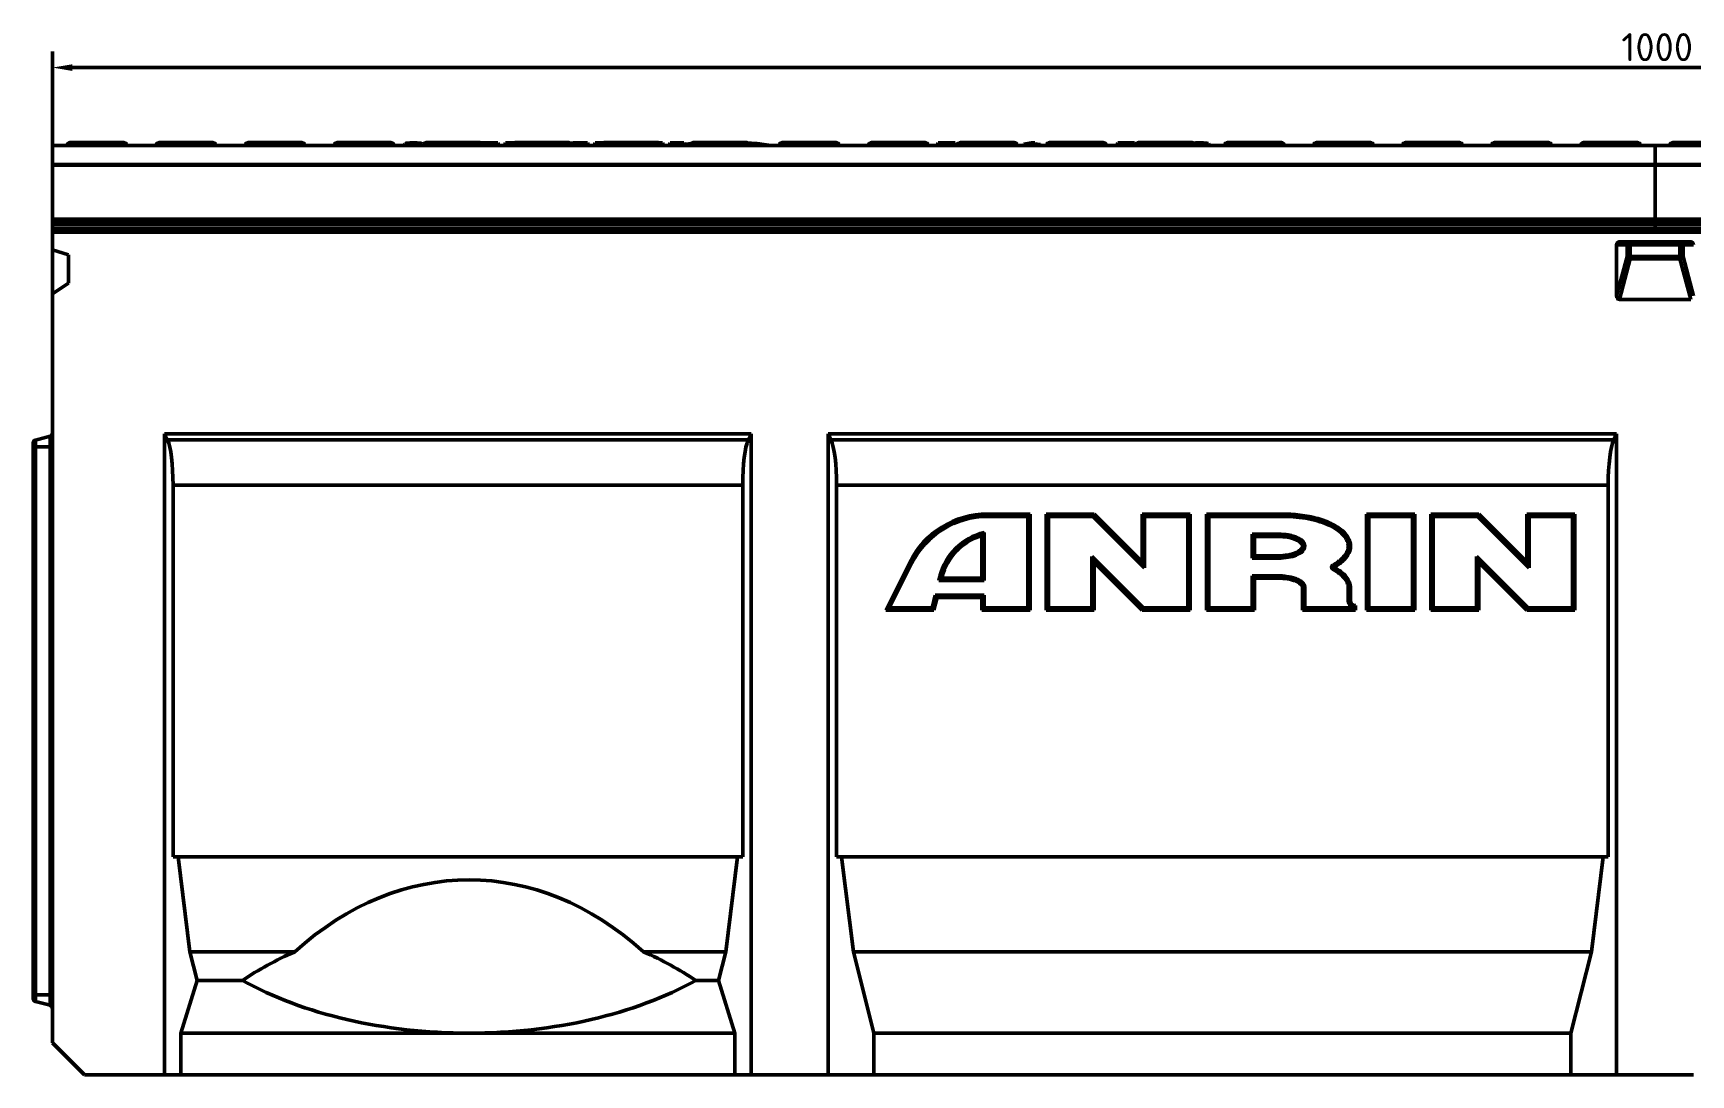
# Model space of a CAD drawing. Header units: millimetres. Extents: x 0 to 2774, y -40 to 1485.
# Drawn here: x 960 to 1477, y 762 to 1087 of the extents above; entities that cross this region are included whole.
import ezdxf

# ---------------------------------------------------------------- set-up
doc = ezdxf.new("R2010")
doc.units = ezdxf.units.MM
doc.header["$LTSCALE"] = 2.5
doc.layers.get('Defpoints').update_dxf_attribs({"lineweight": 50})
for name, color, linetype, lineweight in [('Bemaßung (ISO)', 7, 'Continuous', 50), ('Sichtbar (ISO)', 7, 'Continuous', 50), ('Sichtbar schmal (ISO)', 7, 'Continuous', 50)]:
    doc.layers.add(name, color=color, linetype=linetype, lineweight=lineweight)
doc.styles.add('TXT 3_5', font='isocpeur.ttf')
doc.dimstyles.new('Anrin Standard (DIN)', dxfattribs={"dimscale": 2.5, "dimtxt": 3.5, "dimasz": 2.5, "dimexe": 2, "dimexo": 0, "dimgap": 0.8, "dimtad": 1, "dimrnd": 1e-08, "dimtxsty": 'TXT 3_5', "dimcen": 0.09, "dimdle": 10, "dimclrd": 256, "dimclre": 256, "dimclrt": 256, "dimadec": 0, "dimazin": 2, "dimtfac": 0.714286, "dimtmove": 0, "dimatfit": 3, "dimfxl": 1, "dimtolj": 1, "dimlwd": -1, "dimlwe": -1, "dimarcsym": 0})

# ---------------------------------------------------------------- blocks, each defined once
blk = doc.blocks.new('*D31')
at = {"layer": 'Bemaßung (ISO)', "transparency": 16777216}
for p, q in [((965.99, 1005.23), (965.99, 1080.88)), ((1965.99, 1005.23), (1965.99, 1080.88)), ((972.24, 1075.88), (1959.74, 1075.88))]:
    blk.add_line(p, q, dxfattribs=at)
for points in [[(972.24, 1076.92), (972.24, 1074.83), (965.99, 1075.88)], [(1959.74, 1076.92), (1959.74, 1074.83), (1965.99, 1075.88)]]:
    blk.add_solid(points, dxfattribs=at)
at = {"layer": 'Defpoints', "color": 0, "transparency": 16777216}
for p in [(1965.99, 1075.88), (965.99, 1005.23), (1965.99, 1005.23)]:
    blk.add_point(p, dxfattribs=at)
at = {"layer": 'Bemaßung (ISO)', "transparency": 16777216, "insert": (1455.46, 1086.63), "char_height": 8.75, "attachment_point": 1, "style": 'TXT 3_5'}
blk.add_mtext('\\A1;1000', dxfattribs=at)

msp = doc.modelspace()

# ---------------------------------------------------------------- linework, layer by layer
at = {"layer": 'Sichtbar (ISO)'}
for p, q in [((965.988, 1051.54), (965.988, 1045.617)), ((965.988, 1051.54), (1465.988, 1051.54)), ((971.834, 1052.54), (972.452, 1052.54)), ((985.892, 1052.54), (972.452, 1052.54)), ((985.892, 1052.54), (986.903, 1052.54)), ((986.903, 1052.54), (987.92, 1052.54)), ((999.612, 1052.54), (1000.001, 1052.54)), ((1000.001, 1052.54), (1013.166, 1052.54)), ((1013.166, 1052.54), (1014.681, 1052.54)), ((1014.681, 1052.54), (1015.698, 1052.54)), ((1027.39, 1052.54), (1028.823, 1052.54)), ((1028.823, 1052.54), (1042.456, 1052.54)), ((1042.456, 1052.54), (1042.459, 1052.54)), ((1042.459, 1052.54), (1043.475, 1052.54)), ((1055.167, 1052.54), (1061.774, 1052.54)), ((1071.17, 1052.54), (1061.774, 1052.54)), ((1071.17, 1052.54), (1071.253, 1052.54)), ((1076.02, 1052.179), (1075.786, 1051.54)), ((1081.29, 1052.179), (1081.523, 1051.54)), ((1082.945, 1052.54), (1085.771, 1052.54)), ((1083.686, 1052.179), (1083.453, 1051.54)), ((1085.771, 1052.54), (1098.743, 1052.54)), ((1088.956, 1052.179), (1089.19, 1051.54)), ((1091.353, 1052.179), (1091.12, 1051.54)), ((1098.743, 1052.54), (1099.031, 1052.54)), ((1099.374, 1051.54), (1099.685, 1052.371)), ((1104.957, 1052.371), (1099.685, 1052.371)), ((1105.269, 1051.54), (1104.957, 1052.371)), ((1107.04, 1051.54), (1107.352, 1052.371)), ((1110.238, 1052.371), (1107.352, 1052.371)), ((1110.723, 1052.54), (1115.943, 1052.54)), ((1112.623, 1052.197), (1112.863, 1051.54)), ((1115.943, 1052.54), (1126.808, 1052.54)), ((1118.374, 1051.54), (1118.685, 1052.371)), ((1122.957, 1052.371), (1118.685, 1052.371)), ((1123.269, 1051.54), (1122.957, 1052.371)), ((1128.472, 1052.371), (1123.108, 1051.97)), ((1126.808, 1052.54), (1126.809, 1052.54)), ((1128.343, 1051.54), (1128.472, 1052.371)), ((1132.957, 1052.371), (1128.472, 1052.371)), ((1133.269, 1051.54), (1132.957, 1052.371)), ((1135.04, 1051.54), (1135.352, 1052.371)), ((1139.624, 1052.371), (1135.352, 1052.371)), ((1138.501, 1052.54), (1147.025, 1052.54)), ((1139.936, 1051.54), (1139.624, 1052.371)), ((1141.796, 1051.54), (1142.019, 1052.151)), ((1147.025, 1052.54), (1154.231, 1052.54)), ((1156.291, 1052.371), (1148.655, 1052.371)), ((1154.231, 1052.54), (1154.587, 1052.54)), ((1156.603, 1051.54), (1156.291, 1052.371)), ((1158.374, 1051.54), (1158.685, 1052.371)), ((1162.957, 1052.371), (1158.685, 1052.371)), ((1163.269, 1051.54), (1162.957, 1052.371)), ((1168.472, 1052.371), (1163.108, 1051.97)), ((1166.278, 1052.54), (1178.545, 1052.54)), ((1168.343, 1051.54), (1168.472, 1052.371)), ((1172.957, 1052.371), (1168.472, 1052.371)), ((1173.269, 1051.54), (1172.957, 1052.371)), ((1175.04, 1051.54), (1175.352, 1052.371)), ((1179.398, 1052.371), (1175.352, 1052.371)), ((1178.545, 1052.54), (1181.348, 1052.54)), ((1181.348, 1052.54), (1182.364, 1052.54)), ((1189.399, 1051.677), (1187.163, 1052.012)), ((1189.478, 1051.54), (1189.399, 1051.677)), ((1194.056, 1052.54), (1194.316, 1052.54)), ((1194.316, 1052.54), (1202.188, 1052.54)), ((1202.188, 1052.54), (1206.322, 1052.54)), ((1206.322, 1052.54), (1209.126, 1052.54)), ((1209.126, 1052.54), (1210.142, 1052.54)), ((1221.834, 1052.54), (1221.837, 1052.54)), ((1221.837, 1052.54), (1233.119, 1052.54)), ((1233.119, 1052.54), (1234.1, 1052.54)), ((1234.1, 1052.54), (1236.903, 1052.54)), ((1236.903, 1052.54), (1237.92, 1052.54)), ((1242.04, 1051.54), (1242.352, 1052.371)), ((1242.303, 1051.54), (1242.352, 1051.677)), ((1242.352, 1051.677), (1242.352, 1052.371)), ((1242.352, 1052.371), (1247.624, 1052.371)), ((1247.624, 1051.677), (1242.352, 1051.677)), ((1247.624, 1052.301), (1243.291, 1052.301)), ((1243.377, 1052.059), (1243.291, 1052.301)), ((1243.291, 1052.301), (1243.291, 1052.059)), ((1243.291, 1052.059), (1246.624, 1052.059)), ((1246.624, 1051.989), (1243.291, 1051.989)), ((1243.377, 1051.747), (1243.291, 1051.989)), ((1243.291, 1051.989), (1243.291, 1051.747)), ((1243.291, 1051.747), (1247.624, 1051.747)), ((1246.741, 1051.747), (1246.624, 1052.059)), ((1246.624, 1052.059), (1246.624, 1051.989)), ((1246.71, 1051.747), (1246.624, 1051.989)), ((1247.936, 1051.54), (1247.624, 1052.371)), ((1247.624, 1052.371), (1247.624, 1052.301)), ((1247.894, 1051.54), (1247.624, 1052.301)), ((1247.702, 1051.54), (1247.624, 1051.747)), ((1247.624, 1051.747), (1247.624, 1051.677)), ((1247.673, 1051.54), (1247.624, 1051.677)), ((1249.612, 1052.54), (1251.468, 1052.54)), ((1264.981, 1052.54), (1251.468, 1052.54)), ((1264.981, 1052.54), (1265.698, 1052.54)), ((1266.39, 1052.371), (1266.624, 1052.371)), ((1266.707, 1052.15), (1266.624, 1052.371)), ((1266.624, 1052.371), (1266.624, 1052.22)), ((1268.871, 1051.54), (1269.019, 1051.944)), ((1268.908, 1051.54), (1269.019, 1051.852)), ((1269.019, 1051.944), (1271.422, 1052.371)), ((1269.019, 1051.852), (1269.019, 1051.944)), ((1272.352, 1051.852), (1269.019, 1051.852)), ((1272.44, 1052.371), (1269.915, 1051.922)), ((1269.915, 1051.922), (1272.352, 1051.922)), ((1271.422, 1052.371), (1272.44, 1052.371)), ((1272.241, 1051.54), (1272.352, 1051.852)), ((1272.303, 1051.54), (1272.352, 1051.677)), ((1272.324, 1051.922), (1272.352, 1051.997)), ((1272.352, 1051.922), (1272.352, 1051.997)), ((1272.352, 1051.997), (1273.291, 1051.997)), ((1272.352, 1051.677), (1272.352, 1051.852)), ((1273.291, 1051.677), (1272.352, 1051.677)), ((1272.651, 1051.997), (1272.44, 1052.371)), ((1273.319, 1051.922), (1273.291, 1051.997)), ((1273.291, 1051.997), (1273.291, 1051.922)), ((1273.291, 1051.922), (1274.291, 1051.922)), ((1274.291, 1051.852), (1273.291, 1051.852)), ((1273.401, 1051.54), (1273.291, 1051.852)), ((1273.291, 1051.852), (1273.291, 1051.677)), ((1273.339, 1051.54), (1273.291, 1051.677)), ((1274.434, 1051.54), (1274.291, 1051.922)), ((1274.291, 1051.922), (1274.291, 1051.852)), ((1274.401, 1051.54), (1274.291, 1051.852)), ((1276.682, 1052.363), (1276.685, 1052.371)), ((1276.685, 1052.365), (1276.685, 1052.371)), ((1276.685, 1052.371), (1276.697, 1052.371)), ((1277.39, 1052.54), (1281.208, 1052.54)), ((1293.398, 1052.54), (1281.208, 1052.54)), ((1293.398, 1052.54), (1293.475, 1052.54)), ((1298.04, 1051.54), (1298.352, 1052.371)), ((1298.303, 1051.54), (1298.352, 1051.677)), ((1298.352, 1051.677), (1298.352, 1052.371)), ((1298.352, 1052.371), (1303.624, 1052.371)), ((1299.291, 1051.677), (1298.352, 1051.677)), ((1303.624, 1052.301), (1299.291, 1052.301)), ((1299.377, 1052.059), (1299.291, 1052.301)), ((1299.291, 1052.301), (1299.291, 1052.059)), ((1299.291, 1052.059), (1302.624, 1052.059)), ((1302.624, 1051.989), (1299.291, 1051.989)), ((1299.45, 1051.54), (1299.291, 1051.989)), ((1299.291, 1051.989), (1299.291, 1051.677)), ((1299.339, 1051.54), (1299.291, 1051.677)), ((1302.819, 1051.54), (1302.624, 1052.059)), ((1302.624, 1052.059), (1302.624, 1051.989)), ((1302.783, 1051.54), (1302.624, 1051.989)), ((1303.853, 1051.762), (1303.624, 1052.371)), ((1303.624, 1052.371), (1303.624, 1052.301)), ((1303.83, 1051.72), (1303.624, 1052.301)), ((1305.167, 1052.54), (1311.774, 1052.54)), ((1321.17, 1052.54), (1311.774, 1052.54)), ((1321.17, 1052.54), (1321.253, 1052.54)), ((1322.291, 1052.124), (1322.291, 1052.174)), ((1325.685, 1052.174), (1325.685, 1051.874)), ((1326.623, 1052.179), (1326.856, 1051.54)), ((1326.624, 1052.174), (1326.624, 1051.874)), ((1332.945, 1052.54), (1343.348, 1052.54)), ((1348.297, 1052.54), (1343.348, 1052.54)), ((1348.297, 1052.54), (1349.031, 1052.54)), ((1360.723, 1052.54), (1372.989, 1052.54)), ((1372.989, 1052.54), (1375.792, 1052.54)), ((1375.792, 1052.54), (1376.809, 1052.54)), ((1388.501, 1052.54), (1400.767, 1052.54)), ((1400.767, 1052.54), (1403.57, 1052.54)), ((1403.57, 1052.54), (1404.587, 1052.54)), ((1416.278, 1052.54), (1428.545, 1052.54)), ((1428.545, 1052.54), (1431.348, 1052.54)), ((1431.348, 1052.54), (1432.364, 1052.54)), ((1444.056, 1052.54), (1444.104, 1052.54)), ((1456.071, 1052.54), (1444.104, 1052.54)), ((1456.071, 1052.54), (1456.322, 1052.54)), ((1456.322, 1052.54), (1459.126, 1052.54)), ((1459.126, 1052.54), (1460.142, 1052.54)), ((1465.988, 1045.617), (1465.988, 1051.54)), ((1465.988, 1051.54), (1465.988, 1045.617)), ((1465.988, 1051.54), (1965.988, 1051.54)), ((1471.834, 1052.54), (1472.452, 1052.54)), ((1485.892, 1052.54), (1472.452, 1052.54)), ((965.988, 1045.459), (965.988, 1045.617)), ((965.988, 1045.459), (965.988, 1028.54)), ((1465.988, 1045.617), (1465.988, 1045.459)), ((1465.988, 1045.459), (1465.988, 1045.617)), ((1465.988, 1028.54), (1465.988, 1045.459)), ((1465.988, 1045.459), (1465.988, 1028.54)), ((965.988, 1028.54), (965.988, 1027.54)), ((965.988, 1027.04), (965.988, 1027.54)), ((1465.988, 1027.54), (965.988, 1027.54)), ((965.988, 1027.04), (965.988, 1025.747)), ((965.988, 1025.394), (965.988, 1025.747)), ((965.988, 1025.394), (965.988, 1024.54)), ((965.988, 1019.015), (965.988, 1024.54)), ((1965.988, 1024.54), (965.988, 1024.54)), ((1465.988, 1027.54), (1465.988, 1028.54)), ((1465.988, 1028.54), (1465.988, 1027.54)), ((1465.988, 1027.54), (1465.988, 1027.04)), ((1465.988, 1027.04), (1465.988, 1027.54)), ((1965.988, 1027.54), (1465.988, 1027.54)), ((1465.988, 1025.747), (1465.988, 1027.04)), ((1465.988, 1027.04), (1465.988, 1025.747)), ((1465.988, 1025.747), (1465.988, 1025.394)), ((1465.988, 1025.394), (1465.988, 1025.747)), ((1465.988, 1024.54), (1465.988, 1025.394)), ((1465.988, 1025.394), (1465.988, 1024.54)), ((965.988, 1005.736), (965.988, 1019.015)), ((965.988, 1019.015), (970.988, 1017.468)), ((1453.988, 1004.696), (1453.988, 1020.54)), ((1455.023, 1021.54), (1476.953, 1021.54)), ((970.988, 1017.468), (970.988, 1008.562)), ((970.988, 1008.562), (965.988, 1005.229)), ((966.482, 1005.559), (965.988, 1005.736)), ((965.988, 771.54), (965.988, 1005.229)), ((1477.142, 1003.54), (1454.834, 1003.54)), ((959.988, 957.54), (959.988, 958.665)), ((959.988, 957.54), (959.988, 786.54)), ((960.729, 959.631), (965.247, 960.842)), ((1183.988, 961.54), (1000.988, 961.54)), ((1000.988, 961.54), (1001.893, 959.673)), ((1000.988, 761.54), (1000.988, 961.54)), ((1183.083, 959.673), (1183.988, 961.54)), ((1183.988, 761.54), (1183.988, 961.54)), ((1453.988, 961.54), (1207.988, 961.54)), ((1207.988, 961.54), (1208.893, 959.673)), ((1207.988, 761.54), (1207.988, 961.54)), ((1453.083, 959.673), (1453.988, 961.54)), ((1453.988, 761.54), (1453.988, 961.54)), ((1003.633, 945.578), (1003.633, 829.54)), ((1181.343, 829.54), (1181.343, 945.578)), ((1210.633, 945.578), (1210.633, 829.54)), ((1451.343, 829.54), (1451.343, 945.578)), ((1257.759, 936.54), (1270.988, 936.54)), ((1270.988, 936.54), (1270.26, 935.812)), ((1270.988, 936.54), (1270.988, 906.54)), ((1275.988, 936.54), (1290.988, 936.54)), ((1275.988, 906.54), (1275.988, 936.54)), ((1275.988, 936.54), (1276.716, 935.812)), ((1290.988, 936.54), (1290.687, 935.812)), ((1290.988, 936.54), (1305.988, 921.54)), ((1305.988, 921.54), (1305.988, 936.54)), ((1305.988, 936.54), (1320.988, 936.54)), ((1305.988, 936.54), (1306.716, 935.812)), ((1320.988, 936.54), (1320.26, 935.812)), ((1320.988, 936.54), (1320.988, 906.54)), ((1325.988, 906.54), (1325.988, 936.54)), ((1325.988, 936.54), (1349.988, 936.54)), ((1325.988, 936.54), (1326.716, 935.812)), ((1375.988, 906.54), (1375.988, 936.54)), ((1375.988, 936.54), (1390.988, 936.54)), ((1375.988, 936.54), (1376.716, 935.812)), ((1390.988, 936.54), (1390.26, 935.812)), ((1390.988, 936.54), (1390.988, 906.54)), ((1395.988, 936.54), (1410.988, 936.54)), ((1395.988, 906.54), (1395.988, 936.54)), ((1395.988, 936.54), (1396.716, 935.812)), ((1410.988, 936.54), (1410.687, 935.812)), ((1410.988, 936.54), (1425.988, 921.54)), ((1425.988, 921.54), (1425.988, 936.54)), ((1425.988, 936.54), (1440.988, 936.54)), ((1425.988, 936.54), (1426.716, 935.812)), ((1440.988, 936.54), (1440.26, 935.812)), ((1440.988, 936.54), (1440.988, 906.54)), ((1257.759, 935.812), (1270.26, 935.812)), ((1270.26, 935.812), (1270.26, 907.268)), ((1276.716, 935.812), (1290.687, 935.812)), ((1276.716, 907.268), (1276.716, 935.812)), ((1290.687, 935.812), (1306.716, 919.783)), ((1306.716, 919.783), (1306.716, 935.812)), ((1306.716, 935.812), (1320.26, 935.812)), ((1320.26, 935.812), (1320.26, 907.268)), ((1326.716, 907.268), (1326.716, 935.812)), ((1326.716, 935.812), (1349.988, 935.812)), ((1376.716, 907.268), (1376.716, 935.812)), ((1376.716, 935.812), (1390.26, 935.812)), ((1390.26, 935.812), (1390.26, 907.268)), ((1396.716, 935.812), (1410.687, 935.812)), ((1396.716, 907.268), (1396.716, 935.812)), ((1410.687, 935.812), (1426.716, 919.783)), ((1426.716, 919.783), (1426.716, 935.812)), ((1426.716, 935.812), (1440.26, 935.812)), ((1440.26, 935.812), (1440.26, 907.268)), ((1255.988, 916.54), (1255.988, 929.829)), ((1256.716, 930.773), (1256.716, 915.812)), ((1340.26, 922.812), (1340.26, 930.268)), ((1340.988, 929.54), (1340.26, 930.268)), ((1340.26, 930.268), (1348.488, 930.268)), ((1340.988, 929.54), (1340.988, 923.54)), ((1348.488, 929.54), (1340.988, 929.54)), ((1225.988, 906.54), (1233.488, 921.54)), ((1227.166, 907.268), (1234.139, 921.215)), ((1306.29, 907.268), (1290.26, 923.298)), ((1290.988, 921.54), (1290.26, 923.298)), ((1290.26, 923.298), (1290.26, 907.268)), ((1305.988, 906.54), (1290.988, 921.54)), ((1290.988, 921.54), (1290.988, 906.54)), ((1305.988, 921.54), (1306.716, 919.783)), ((1340.988, 923.54), (1340.26, 922.812)), ((1348.488, 922.812), (1340.26, 922.812)), ((1340.988, 923.54), (1348.488, 923.54)), ((1426.29, 907.268), (1410.26, 923.298)), ((1410.988, 921.54), (1410.26, 923.298)), ((1410.26, 923.298), (1410.26, 907.268)), ((1425.988, 906.54), (1410.988, 921.54)), ((1410.988, 921.54), (1410.988, 906.54)), ((1425.988, 921.54), (1426.716, 919.783)), ((1242.556, 915.812), (1242.886, 917.135)), ((1243.488, 916.54), (1242.556, 915.812)), ((1256.716, 915.812), (1242.556, 915.812)), ((1243.593, 916.958), (1243.488, 916.54)), ((1243.488, 916.54), (1255.988, 916.54)), ((1255.988, 916.54), (1256.716, 915.812)), ((1348.488, 917.268), (1340.26, 917.268)), ((1340.988, 916.54), (1340.26, 917.268)), ((1340.26, 917.268), (1340.26, 907.268)), ((1348.488, 916.54), (1340.988, 916.54)), ((1340.988, 916.54), (1340.988, 906.54)), ((1241.42, 911.268), (1240.42, 907.268)), ((1241.988, 910.54), (1240.988, 906.54)), ((1256.716, 911.268), (1241.42, 911.268)), ((1241.988, 910.54), (1241.42, 911.268)), ((1255.988, 910.54), (1241.988, 910.54)), ((1255.988, 910.54), (1256.716, 911.268)), ((1255.988, 906.54), (1255.988, 910.54)), ((1256.716, 907.268), (1256.716, 911.268)), ((1355.988, 906.54), (1355.988, 913.54)), ((1356.716, 907.268), (1356.716, 913.54)), ((1370.26, 913.54), (1370.26, 909.54)), ((1370.988, 913.54), (1370.988, 909.54)), ((1225.988, 906.54), (1227.166, 907.268)), ((1240.988, 906.54), (1225.988, 906.54)), ((1240.42, 907.268), (1227.166, 907.268)), ((1240.988, 906.54), (1240.42, 907.268)), ((1255.988, 906.54), (1256.716, 907.268)), ((1270.988, 906.54), (1255.988, 906.54)), ((1270.26, 907.268), (1256.716, 907.268)), ((1270.988, 906.54), (1270.26, 907.268)), ((1275.988, 906.54), (1276.716, 907.268)), ((1290.988, 906.54), (1275.988, 906.54)), ((1290.26, 907.268), (1276.716, 907.268)), ((1290.988, 906.54), (1290.26, 907.268)), ((1305.988, 906.54), (1306.29, 907.268)), ((1320.988, 906.54), (1305.988, 906.54)), ((1320.26, 907.268), (1306.29, 907.268)), ((1320.988, 906.54), (1320.26, 907.268)), ((1325.988, 906.54), (1326.716, 907.268)), ((1340.988, 906.54), (1325.988, 906.54)), ((1340.26, 907.268), (1326.716, 907.268)), ((1340.988, 906.54), (1340.26, 907.268)), ((1355.988, 906.54), (1356.716, 907.268)), ((1372.488, 906.54), (1355.988, 906.54)), ((1371.76, 907.268), (1356.716, 907.268)), ((1371.76, 907.435), (1371.76, 907.268)), ((1372.488, 906.54), (1371.76, 907.268)), ((1372.488, 908.04), (1372.488, 906.54)), ((1375.988, 906.54), (1376.716, 907.268)), ((1390.988, 906.54), (1375.988, 906.54)), ((1390.26, 907.268), (1376.716, 907.268)), ((1390.988, 906.54), (1390.26, 907.268)), ((1395.988, 906.54), (1396.716, 907.268)), ((1410.988, 906.54), (1395.988, 906.54)), ((1410.26, 907.268), (1396.716, 907.268)), ((1410.988, 906.54), (1410.26, 907.268)), ((1425.988, 906.54), (1426.29, 907.268)), ((1440.988, 906.54), (1425.988, 906.54)), ((1440.26, 907.268), (1426.29, 907.268)), ((1440.988, 906.54), (1440.26, 907.268)), ((1181.343, 829.54), (1003.633, 829.54)), ((1005.22, 829.54), (1008.875, 799.939)), ((1176.101, 799.939), (1179.756, 829.54)), ((1451.343, 829.54), (1210.633, 829.54)), ((1212.22, 829.54), (1215.875, 799.939)), ((1446.101, 799.939), (1449.756, 829.54)), ((1041.573, 799.939), (1008.875, 799.939)), ((1008.875, 799.939), (1011.127, 790.995)), ((1176.101, 799.939), (1150.403, 799.939)), ((1173.849, 790.995), (1176.101, 799.939)), ((1446.101, 799.939), (1215.875, 799.939)), ((1215.875, 799.939), (1222.271, 774.54)), ((1439.706, 774.54), (1446.101, 799.939)), ((959.988, 785.415), (959.988, 786.54)), ((1006.102, 774.54), (1011.127, 790.995)), ((1011.127, 790.995), (1025.265, 790.995)), ((1166.711, 790.995), (1173.849, 790.995)), ((1173.849, 790.995), (1178.875, 774.54)), ((960.729, 784.449), (965.247, 783.239)), ((975.988, 761.54), (965.988, 771.54)), ((1006.102, 774.54), (1095.988, 774.54)), ((1006.102, 761.54), (1006.102, 774.54)), ((1095.988, 774.54), (1178.875, 774.54)), ((1178.875, 774.54), (1178.875, 761.54)), ((1439.706, 774.54), (1222.271, 774.54)), ((1222.271, 774.54), (1222.271, 761.54)), ((1439.706, 761.54), (1439.706, 774.54)), ((975.988, 761.54), (1000.988, 761.54)), ((1000.988, 761.54), (1006.102, 761.54)), ((1006.102, 761.54), (1178.875, 761.54)), ((1178.875, 761.54), (1183.988, 761.54)), ((1183.988, 761.54), (1207.988, 761.54)), ((1207.988, 761.54), (1222.271, 761.54)), ((1439.706, 761.54), (1222.271, 761.54)), ((1439.706, 761.54), (1453.988, 761.54)), ((1453.988, 761.54), (1477.988, 761.54))]:
    msp.add_line(p, q, dxfattribs=at)
for centre, radius, start, end in [((971.834, 1051.04), 1.5, 90, 160.52878), ((987.92, 1051.04), 1.5, 19.47122, 90), ((999.612, 1051.04), 1.5, 90, 160.52878), ((1013.166, 1051.04), 1.5, 19.47122, 90), ((1015.698, 1051.04), 1.5, 19.47122, 90), ((1027.39, 1051.04), 1.5, 90, 160.52878), ((1042.456, 1051.04), 1.5, 19.47122, 90), ((1043.475, 1051.04), 1.5, 19.47122, 90), ((1055.167, 1051.04), 1.5, 90, 160.52878), ((1071.253, 1051.04), 1.5, 19.47122, 90), ((1082.945, 1051.04), 1.5, 90, 160.52878), ((1098.743, 1051.04), 1.5, 53.36475, 90), ((1099.031, 1051.04), 1.5, 62.52416, 90), ((1110.723, 1051.04), 1.5, 90, 117.47584), ((1126.809, 1051.04), 1.5, 57.59808, 90), ((1138.501, 1051.04), 1.5, 90, 117.47584), ((1154.587, 1051.04), 1.5, 62.52416, 90), ((1166.278, 1051.04), 1.5, 90, 133.4255), ((1182.364, 1051.04), 1.5, 57.58717, 90), ((1194.056, 1051.04), 1.5, 90, 160.52878), ((1194.316, 1051.04), 1.5, 90, 160.52878), ((1202.188, 1051.04), 1.5, 19.47122, 90), ((1210.142, 1051.04), 1.5, 19.47122, 90), ((1221.834, 1051.04), 1.5, 90, 160.52878), ((1233.119, 1051.04), 1.5, 19.47122, 90), ((1237.92, 1051.04), 1.5, 19.47122, 90), ((1249.612, 1051.04), 1.5, 90, 160.52878), ((1265.698, 1051.04), 1.5, 19.47122, 90), ((1277.39, 1051.04), 1.5, 90, 160.52878), ((1293.475, 1051.04), 1.5, 19.47122, 90), ((1305.167, 1051.04), 1.5, 90, 160.52878), ((1321.253, 1051.04), 1.5, 19.47122, 90), ((1332.945, 1051.04), 1.5, 90, 160.52878), ((1349.031, 1051.04), 1.5, 19.47122, 90), ((1360.723, 1051.04), 1.5, 90, 160.52878), ((1376.809, 1051.04), 1.5, 19.47122, 90), ((1388.501, 1051.04), 1.5, 90, 160.52878), ((1404.587, 1051.04), 1.5, 19.47122, 90), ((1416.278, 1051.04), 1.5, 90, 160.52878), ((1432.364, 1051.04), 1.5, 19.47122, 90), ((1444.056, 1051.04), 1.5, 90, 160.52878), ((1460.142, 1051.04), 1.5, 19.47122, 90), ((1471.834, 1051.04), 1.5, 90, 160.52878), ((960.988, 958.665), 1, 105, 180), ((964.988, 961.808), 1, 285, 0), ((1257.759, 909.405), 27.135, 90, 153.43495), ((1257.759, 909.405), 26.407, 90, 153.43495), ((1260.988, 912.609), 18.659, 103.23566, 165.96376), ((1260.988, 912.609), 17.931, 106.1915, 165.96376), ((1365.771, 919.943), 0.728, 118.47995, 241.93598), ((1372.488, 909.54), 2.228, 180, 250.92943), ((1372.488, 909.54), 1.5, 180, 270), ((960.988, 785.415), 1, 180, 255), ((964.988, 782.273), 1, 0, 75)]:
    msp.add_arc(centre, radius, start, end, dxfattribs=at)
for centre, major_axis, ratio, start_param, end_param in [((1078.655, 1052.174), (2.636, 0), 0.0748574, 0.0273259, 3.1142667), ((1086.321, 1052.174), (2.636, 0), 0.0748574, 0.0273259, 3.1142667), ((1093.988, 1052.174), (2.636, 0), 0.0748574, 0.1385177, 3.1142667), ((1110.238, 1052.192), (2.386, 0), 0.0748574, 0.0273259, 1.5707963), ((1179.398, 1051.721), (-8.681, 0), 0.0748574, 3.6052403, 4.712389), ((1323.988, 1052.174), (2.636, 0), 0.0748574, 0, 2.3938941), ((1323.988, 1052.174), (-1.697, 0), 0.0748574, 3.1415927, 6.2831853), ((1323.988, 1051.874), (1.697, 0), 0.0748574, 3.6926801, 6.2831853), ((1323.988, 1051.874), (2.636, 0), 0.0748574, 4.1565292, 6.2831853), ((1455.023, 1020.54), (-1.035, 0), 0.9659258, 4.712389, 6.2831853), ((1476.953, 1020.54), (1.035, 0), 0.9659258, 0, 1.5707963), ((1455.023, 1004.954), (-0.373, -1.39), 0.6947466, 5.0804891, 6.4672353), ((1000.988, 945.578), (0, 15), 0.176327, 4.712389, 5.9341195), ((1183.988, 945.578), (0, -15), 0.176327, 3.4906585, 4.712389), ((1207.988, 945.578), (0, 15), 0.176327, 4.712389, 5.9341195), ((1453.988, 945.578), (0, -15), 0.176327, 3.4906585, 4.712389), ((1095.988, 676.728), (0, -145.671), 0.7002075, 2.5788812, 3.7043041), ((1095.988, 739.53), (-102, 0), 0.7002075, 5.2751004, 5.4785393), ((1095.988, 739.53), (-102, 0), 0.7002075, 3.9462386, 4.1496776), ((1095.988, 833.43), (102, 0), 0.5773503, 3.9462386, 4.712389), ((1095.988, 833.43), (102, 0), 0.5773503, 4.712389, 5.4785393)]:
    msp.add_ellipse(centre, major_axis=major_axis, ratio=ratio, start_param=start_param, end_param=end_param, dxfattribs=at)
for points, knots in [([(971.302, 1051.54), (971.311, 1051.592), (971.323, 1051.642), (971.377, 1051.825), (971.454, 1051.977), (971.557, 1052.101)], [0.066305729, 0.066305729, 0.066305729, 0.066305729, 0.086940695, 0.086940695, 0.145514477, 0.145514477, 0.145514477, 0.145514477]), ([(971.557, 1052.101), (971.672, 1052.238), (971.803, 1052.341), (972.103, 1052.498), (972.275, 1052.54), (972.449, 1052.54), (972.451, 1052.54), (972.452, 1052.54)], [-0.14747102, -0.14747102, -0.14747102, -0.14747102, -0.07970014, -0.07970014, 0, 0, 0.00068904, 0.00068904, 0.00068904, 0.00068904]), ([(985.892, 1052.54), (985.894, 1052.54), (985.896, 1052.54), (986.149, 1052.54), (986.403, 1052.504), (986.892, 1052.354), (987.112, 1052.242), (987.296, 1052.101)], [-0.1621279, -0.1621279, -0.1621279, -0.1621279, -0.16145375, -0.16145375, -0.08150631, -0.08150631, 0, 0, 0, 0]), ([(987.296, 1052.101), (987.462, 1051.973), (987.616, 1051.812), (987.752, 1051.625), (987.78, 1051.584), (987.807, 1051.54)], [0.94311037, 0.94311037, 0.94311037, 0.94311037, 1.013503447, 1.013503447, 1.032384699, 1.032384699, 1.032384699, 1.032384699]), ([(1061.098, 1051.54), (1061.087, 1051.595), (1061.08, 1051.649), (1061.074, 1051.829), (1061.101, 1051.978), (1061.17, 1052.101)], [0.069277376, 0.069277376, 0.069277376, 0.069277376, 0.091363801, 0.091363801, 0.145595878, 0.145595878, 0.145595878, 0.145595878]), ([(1061.17, 1052.101), (1061.25, 1052.243), (1061.344, 1052.351), (1061.548, 1052.501), (1061.659, 1052.54), (1061.772, 1052.54), (1061.773, 1052.54), (1061.774, 1052.54)], [-0.13212711, -0.13212711, -0.13212711, -0.13212711, -0.06726166, -0.06726166, 0, 0, 0.00062773, 0.00062773, 0.00062773, 0.00062773]), ([(1071.17, 1052.54), (1071.171, 1052.54), (1071.173, 1052.54), (1071.358, 1052.54), (1071.542, 1052.501), (1071.875, 1052.351), (1072.027, 1052.245), (1072.16, 1052.101)], [-0.15322289, -0.15322289, -0.15322289, -0.15322289, -0.15266711, -0.15266711, -0.07283648, -0.07283648, 0, 0, 0, 0]), ([(1072.16, 1052.101), (1072.275, 1051.976), (1072.367, 1051.823), (1072.438, 1051.639), (1072.454, 1051.59), (1072.467, 1051.54)], [0.936950036, 0.936950036, 0.936950036, 0.936950036, 0.997393402, 0.997393402, 1.017694398, 1.017694398, 1.017694398, 1.017694398]), ([(1148.655, 1052.371), (1147.12, 1052.371), (1144.826, 1052.342), (1142.819, 1052.261), (1142.139, 1052.2), (1142.02, 1052.165), (1142.015, 1052.151)], [-1.5707963, -1.5707963, -1.5707963, -1.5707963, -0.8961506, -0.5588278, -0.2215049, -0.0130148, -0.0130148, -0.0130148, -0.0130148]), ([(1250.479, 1051.54), (1250.481, 1051.593), (1250.488, 1051.645), (1250.523, 1051.826), (1250.583, 1051.977), (1250.675, 1052.101)], [0.066651784, 0.066651784, 0.066651784, 0.066651784, 0.087675998, 0.087675998, 0.144490365, 0.144490365, 0.144490365, 0.144490365]), ([(1250.675, 1052.101), (1250.778, 1052.24), (1250.898, 1052.346), (1251.165, 1052.5), (1251.315, 1052.54), (1251.466, 1052.54), (1251.467, 1052.54), (1251.468, 1052.54)], [-0.14172148, -0.14172148, -0.14172148, -0.14172148, -0.07463865, -0.07463865, 0, 0, 0.00060363, 0.00060363, 0.00060363, 0.00060363]), ([(1264.981, 1052.54), (1264.983, 1052.54), (1264.985, 1052.54), (1265.208, 1052.54), (1265.432, 1052.504), (1265.865, 1052.355), (1266.062, 1052.243), (1266.226, 1052.101)], [-0.15421317, -0.15421317, -0.15421317, -0.15421317, -0.15360925, -0.15360925, -0.07806405, -0.07806405, 0, 0, 0, 0]), ([(1266.226, 1052.101), (1266.373, 1051.974), (1266.503, 1051.816), (1266.616, 1051.631), (1266.64, 1051.586), (1266.663, 1051.54)], [0.932626831, 0.932626831, 0.932626831, 0.932626831, 0.998911821, 0.998911821, 1.018343324, 1.018343324, 1.018343324, 1.018343324]), ([(1280.374, 1051.54), (1280.371, 1051.594), (1280.371, 1051.647), (1280.387, 1051.828), (1280.43, 1051.978), (1280.511, 1052.101)], [0.067558451, 0.067558451, 0.067558451, 0.067558451, 0.089033756, 0.089033756, 0.144418619, 0.144418619, 0.144418619, 0.144418619]), ([(1280.511, 1052.101), (1280.603, 1052.242), (1280.71, 1052.35), (1280.946, 1052.501), (1281.075, 1052.54), (1281.206, 1052.54), (1281.207, 1052.54), (1281.208, 1052.54)], [-0.13663039, -0.13663039, -0.13663039, -0.13663039, -0.07032553, -0.07032553, 0, 0, 0.00060897, 0.00060897, 0.00060897, 0.00060897]), ([(1293.398, 1052.54), (1293.4, 1052.54), (1293.401, 1052.54), (1293.609, 1052.54), (1293.817, 1052.501), (1294.189, 1052.35), (1294.359, 1052.245), (1294.508, 1052.101)], [-0.16091372, -0.16091372, -0.16091372, -0.16091372, -0.16033292, -0.16033292, -0.07562121, -0.07562121, 0, 0, 0, 0]), ([(1294.508, 1052.101), (1294.638, 1051.975), (1294.747, 1051.82), (1294.839, 1051.635), (1294.859, 1051.589), (1294.877, 1051.54)], [0.930732609, 0.930732609, 0.930732609, 0.930732609, 0.993776587, 0.993776587, 1.013670961, 1.013670961, 1.013670961, 1.013670961]), ([(1311.098, 1051.54), (1311.087, 1051.595), (1311.08, 1051.649), (1311.074, 1051.829), (1311.101, 1051.978), (1311.17, 1052.101)], [0.069277376, 0.069277376, 0.069277376, 0.069277376, 0.091363801, 0.091363801, 0.145595878, 0.145595878, 0.145595878, 0.145595878]), ([(1311.17, 1052.101), (1311.25, 1052.243), (1311.344, 1052.351), (1311.548, 1052.501), (1311.659, 1052.54), (1311.772, 1052.54), (1311.773, 1052.54), (1311.774, 1052.54)], [-0.13212711, -0.13212711, -0.13212711, -0.13212711, -0.06726166, -0.06726166, 0, 0, 0.00062773, 0.00062773, 0.00062773, 0.00062773]), ([(1321.17, 1052.54), (1321.171, 1052.54), (1321.173, 1052.54), (1321.358, 1052.54), (1321.542, 1052.501), (1321.875, 1052.351), (1322.027, 1052.245), (1322.16, 1052.101)], [-0.15322289, -0.15322289, -0.15322289, -0.15322289, -0.15266711, -0.15266711, -0.07283648, -0.07283648, 0, 0, 0, 0]), ([(1322.16, 1052.101), (1322.275, 1051.976), (1322.367, 1051.823), (1322.438, 1051.639), (1322.454, 1051.59), (1322.467, 1051.54)], [0.936950036, 0.936950036, 0.936950036, 0.936950036, 0.997393402, 0.997393402, 1.017694398, 1.017694398, 1.017694398, 1.017694398]), ([(1342.839, 1051.54), (1342.818, 1051.596), (1342.803, 1051.652), (1342.78, 1051.783), (1342.777, 1051.876), (1342.799, 1052), (1342.815, 1052.053), (1342.838, 1052.101)], [0.072377677, 0.072377677, 0.072377677, 0.072377677, 0.095442185, 0.095442185, 0.128368867, 0.128368867, 0.148427096, 0.148427096, 0.148427096, 0.148427096]), ([(1342.838, 1052.101), (1342.905, 1052.242), (1342.984, 1052.351), (1343.157, 1052.501), (1343.251, 1052.54), (1343.346, 1052.54), (1343.347, 1052.54), (1343.348, 1052.54)], [-0.12814635, -0.12814635, -0.12814635, -0.12814635, -0.06494979, -0.06494979, 0, 0, 0.00061655, 0.00061655, 0.00061655, 0.00061655]), ([(1348.297, 1052.54), (1348.298, 1052.54), (1348.299, 1052.54), (1348.461, 1052.54), (1348.622, 1052.502), (1348.919, 1052.355), (1349.058, 1052.247), (1349.178, 1052.101)], [-0.14669972, -0.14669972, -0.14669972, -0.14669972, -0.14605011, -0.14605011, -0.07154326, -0.07154326, 0, 0, 0, 0]), ([(1349.178, 1052.101), (1349.28, 1051.977), (1349.355, 1051.825), (1349.407, 1051.642), (1349.418, 1051.592), (1349.426, 1051.54)], [0.951886492, 0.951886492, 0.951886492, 0.951886492, 1.010222083, 1.010222083, 1.030906899, 1.030906899, 1.030906899, 1.030906899]), ([(1442.785, 1051.54), (1442.799, 1051.59), (1442.815, 1051.639), (1442.889, 1051.822), (1442.983, 1051.976), (1443.1, 1052.101)], [0.066407997, 0.066407997, 0.066407997, 0.066407997, 0.086660653, 0.086660653, 0.147397093, 0.147397093, 0.147397093, 0.147397093]), ([(1443.1, 1052.101), (1443.22, 1052.229), (1443.355, 1052.327), (1443.689, 1052.493), (1443.894, 1052.54), (1444.1, 1052.54), (1444.102, 1052.54), (1444.104, 1052.54)], [-0.15424669, -0.15424669, -0.15424669, -0.15424669, -0.08874603, -0.08874603, 0, 0, 0.00070076, 0.00070076, 0.00070076, 0.00070076]), ([(1456.071, 1052.54), (1456.073, 1052.54), (1456.076, 1052.54), (1456.363, 1052.54), (1456.651, 1052.505), (1457.206, 1052.355), (1457.457, 1052.243), (1457.667, 1052.101)], [-0.1736043, -0.1736043, -0.1736043, -0.1736043, -0.17287888, -0.17287888, -0.08700626, -0.08700626, 0, 0, 0, 0]), ([(1457.667, 1052.101), (1457.857, 1051.972), (1458.04, 1051.808), (1458.204, 1051.619), (1458.235, 1051.58), (1458.266, 1051.54)], [0.963160511, 0.963160511, 0.963160511, 0.963160511, 1.038896309, 1.038896309, 1.05710006, 1.05710006, 1.05710006, 1.05710006]), ([(1471.302, 1051.54), (1471.311, 1051.592), (1471.323, 1051.642), (1471.377, 1051.825), (1471.454, 1051.977), (1471.557, 1052.101)], [0.066305729, 0.066305729, 0.066305729, 0.066305729, 0.086940695, 0.086940695, 0.145514477, 0.145514477, 0.145514477, 0.145514477]), ([(1471.557, 1052.101), (1471.672, 1052.238), (1471.803, 1052.341), (1472.103, 1052.498), (1472.275, 1052.54), (1472.449, 1052.54), (1472.451, 1052.54), (1472.452, 1052.54)], [-0.14747102, -0.14747102, -0.14747102, -0.14747102, -0.07970014, -0.07970014, 0, 0, 0.00068904, 0.00068904, 0.00068904, 0.00068904]), ([(1349.988, 935.812), (1352.739, 935.812), (1355.489, 935.547), (1360.46, 934.547), (1362.693, 933.828), (1366.487, 932.017), (1367.998, 930.907), (1369.331, 929.302), (1369.622, 928.846), (1370.043, 927.94), (1370.174, 927.49), (1370.285, 926.587), (1370.266, 926.141), (1370.076, 925.241), (1369.904, 924.787), (1369.359, 923.808), (1368.958, 923.283), (1367.677, 921.996), (1366.656, 921.252), (1365.423, 920.583)], [1.5707963, 1.5707963, 1.5707963, 1.5707963, 1.9703582, 1.9703582, 2.3573263, 2.3573263, 2.7650746, 2.7650746, 2.9239676, 2.9239676, 3.0828606, 3.0828606, 3.2417536, 3.2417536, 3.4006466, 3.4006466, 3.5841652, 3.5841652, 3.8619871, 3.8619871, 3.8619871, 3.8619871]), ([(1348.488, 930.268), (1349.508, 930.268), (1352.059, 930.064), (1354.163, 929.391), (1355.721, 928.458), (1356.469, 927.791), (1356.796, 926.54), (1356.554, 925.601), (1355.766, 924.594), (1354.185, 923.676), (1351.547, 922.974), (1349.508, 922.812), (1348.488, 922.812)], [-1.5707963, -1.5707963, -1.5707963, -1.5707963, -1.1780972, -0.5890486, -0.5890486, -0.1963495, 0, 0.1963495, 0.3926991, 0.7853982, 1.1780972, 1.5707963, 1.5707963, 1.5707963, 1.5707963]), ([(1348.488, 923.54), (1349.47, 923.54), (1351.433, 923.697), (1353.929, 924.364), (1355.319, 925.196), (1355.891, 925.951), (1356.036, 926.54), (1355.843, 927.326), (1355.27, 927.88), (1353.906, 928.697), (1351.925, 929.346), (1349.47, 929.54), (1348.488, 929.54)], [-1.5707963, -1.5707963, -1.5707963, -1.5707963, -1.1780972, -0.7853982, -0.3926991, -0.1963495, 0, 0.1963495, 0.5890486, 0.5890486, 1.1780972, 1.5707963, 1.5707963, 1.5707963, 1.5707963]), ([(1356.716, 913.54), (1356.716, 913.76), (1356.677, 913.98), (1356.535, 914.394), (1356.431, 914.589), (1356.058, 915.121), (1355.725, 915.421), (1354.91, 915.965), (1354.419, 916.206), (1353.006, 916.735), (1351.996, 916.972), (1350.603, 917.154), (1350.285, 917.187), (1349.477, 917.249), (1348.983, 917.268), (1348.488, 917.268)], [0, 0, 0, 0, 0.136966, 0.136966, 0.2739319, 0.2739319, 0.5392298, 0.5392298, 0.8187742, 0.8187742, 1.2545102, 1.2545102, 1.380327, 1.380327, 1.5707963, 1.5707963, 1.5707963, 1.5707963]), ([(1355.988, 913.54), (1355.988, 913.737), (1355.891, 914.129), (1355.319, 914.885), (1353.929, 915.717), (1351.433, 916.384), (1349.47, 916.54), (1348.488, 916.54)], [0, 0, 0, 0, 0.1963495, 0.3926991, 0.7853982, 1.1780972, 1.5707963, 1.5707963, 1.5707963, 1.5707963]), ([(1365.428, 919.301), (1365.988, 919.003), (1366.504, 918.69), (1367.427, 918.056), (1367.836, 917.735), (1368.578, 917.063), (1368.906, 916.712), (1369.607, 915.81), (1369.902, 915.258), (1370.124, 914.558), (1370.163, 914.402), (1370.238, 914.01), (1370.26, 913.775), (1370.26, 913.54)], [2.44667935, 2.44667935, 2.44667935, 2.44667935, 2.56786562, 2.56786562, 2.68523224, 2.68523224, 2.80890141, 2.80890141, 3.00166907, 3.00166907, 3.05732985, 3.05732985, 3.14159265, 3.14159265, 3.14159265, 3.14159265]), ([(1365.771, 919.943), (1367.439, 919.054), (1369.414, 917.524), (1370.761, 915.278), (1370.988, 914.119), (1370.988, 913.54)], [2.44667935, 2.44667935, 2.44667935, 2.44667935, 2.794136, 2.96786433, 3.14159265, 3.14159265, 3.14159265, 3.14159265])]:
    msp.add_open_spline(points, degree=3, knots=knots, dxfattribs=at)
for points, degree in [([(1096.856, 1051.54), (1096.727, 1051.886), (1096.599, 1052.201)], 2), ([(1349.988, 936.54), (1351.993, 936.54), (1356.002, 936.265), (1361.526, 935.06), (1366.111, 933.161), (1369.381, 930.722), (1371.072, 927.943), (1371.046, 925.049), (1369.303, 922.277), (1367.093, 920.661), (1365.771, 919.943)], 3), ([(1255.988, 929.829), (1256.342, 930.301), (1256.716, 930.773)], 2), ([(1372.488, 908.04), (1372.185, 907.737), (1371.76, 907.435)], 2)]:
    msp.add_open_spline(points, degree=degree, dxfattribs=at)
at = {"layer": 'Sichtbar schmal (ISO)'}
for p, q in [((971.557, 1052.101), (987.296, 1052.101)), ((1000.001, 1052.54), (1000.001, 1051.54)), ((1013.166, 1051.54), (1013.166, 1052.54)), ((1028.823, 1052.54), (1028.823, 1051.54)), ((1042.456, 1051.54), (1042.456, 1052.54)), ((1061.17, 1052.101), (1072.16, 1052.101)), ((1085.771, 1052.54), (1085.771, 1052.367)), ((1098.743, 1051.54), (1098.743, 1052.54)), ((1110.238, 1051.54), (1110.238, 1052.371)), ((1115.943, 1052.54), (1115.943, 1051.54)), ((1126.808, 1052.247), (1126.808, 1052.54)), ((1147.025, 1052.54), (1147.025, 1052.364)), ((1148.655, 1051.54), (1148.655, 1052.371)), ((1154.231, 1052.371), (1154.231, 1052.54)), ((1179.398, 1051.54), (1179.398, 1052.371)), ((1187.318, 1051.54), (1187.163, 1052.012)), ((1194.316, 1052.54), (1194.316, 1051.54)), ((1202.188, 1051.54), (1202.188, 1052.54)), ((1221.837, 1052.54), (1221.837, 1051.54)), ((1233.119, 1051.54), (1233.119, 1052.54)), ((1250.675, 1052.101), (1266.226, 1052.101)), ((1280.511, 1052.101), (1294.508, 1052.101)), ((1311.17, 1052.101), (1322.16, 1052.101)), ((1322.319, 1052.096), (1322.291, 1052.174)), ((1325.558, 1051.826), (1325.685, 1052.174)), ((1325.683, 1051.867), (1325.685, 1051.874)), ((1326.855, 1051.54), (1326.624, 1052.174)), ((1326.746, 1051.54), (1326.624, 1051.874)), ((1342.838, 1052.101), (1349.178, 1052.101)), ((1443.1, 1052.101), (1457.667, 1052.101)), ((1471.557, 1052.101), (1487.296, 1052.101)), ((1465.988, 1045.617), (965.988, 1045.617)), ((965.988, 1045.459), (1465.988, 1045.459)), ((1965.988, 1045.617), (1465.988, 1045.617)), ((1465.988, 1045.459), (1965.988, 1045.459)), ((965.988, 1028.54), (1465.988, 1028.54)), ((965.988, 1027.04), (1465.988, 1027.04)), ((1465.988, 1025.747), (965.988, 1025.747)), ((965.988, 1025.394), (1465.988, 1025.394)), ((1465.988, 1028.54), (1965.988, 1028.54)), ((1465.988, 1027.04), (1965.988, 1027.04)), ((1965.988, 1025.747), (1465.988, 1025.747)), ((1465.988, 1025.394), (1965.988, 1025.394)), ((1457.273, 1020.54), (1453.988, 1020.54)), ((1458.239, 1020.54), (1457.273, 1020.54)), ((1457.273, 1016.954), (1457.273, 1020.54)), ((1458.239, 1021.54), (1458.239, 1020.54)), ((1473.737, 1020.54), (1458.239, 1020.54)), ((1458.239, 1020.54), (1458.239, 1016.954)), ((1473.737, 1020.54), (1473.737, 1021.54)), ((1474.703, 1020.54), (1473.737, 1020.54)), ((1473.737, 1016.954), (1473.737, 1020.54)), ((1477.988, 1020.54), (1474.703, 1020.54)), ((1474.703, 1020.54), (1474.703, 1016.954)), ((1453.988, 1004.696), (1457.273, 1016.954)), ((1458.239, 1016.247), (1454.834, 1003.54)), ((1457.273, 1016.954), (1458.239, 1016.954)), ((1458.239, 1016.954), (1458.239, 1016.247)), ((1458.239, 1016.954), (1473.737, 1016.954)), ((1473.737, 1016.247), (1458.239, 1016.247)), ((1473.737, 1016.954), (1474.703, 1016.954)), ((1473.737, 1016.247), (1473.737, 1016.954)), ((1477.142, 1003.54), (1473.737, 1016.247)), ((1474.703, 1016.954), (1477.988, 1004.696)), ((960.729, 957.54), (959.988, 957.54)), ((960.729, 959.631), (960.729, 957.54)), ((960.729, 786.54), (960.729, 957.54)), ((965.247, 957.54), (960.729, 957.54)), ((965.247, 957.54), (965.247, 960.842)), ((965.247, 957.54), (965.988, 957.54)), ((965.247, 957.54), (965.247, 786.54)), ((1183.083, 959.673), (1001.893, 959.673)), ((1453.083, 959.673), (1208.893, 959.673)), ((1181.343, 945.578), (1003.633, 945.578)), ((1451.343, 945.578), (1210.633, 945.578)), ((1257.759, 936.54), (1257.759, 935.812)), ((1349.988, 936.54), (1349.988, 935.812)), ((1348.488, 929.54), (1348.488, 930.268)), ((1233.488, 921.54), (1234.139, 921.215)), ((1348.488, 923.54), (1348.488, 922.812)), ((1365.771, 919.943), (1365.423, 920.583)), ((1243.593, 916.958), (1242.886, 917.135)), ((1348.488, 916.54), (1348.488, 917.268)), ((1365.771, 919.943), (1365.428, 919.301)), ((1355.988, 913.54), (1356.716, 913.54)), ((1370.988, 913.54), (1370.26, 913.54)), ((1370.988, 909.54), (1370.26, 909.54)), ((959.988, 786.54), (960.729, 786.54)), ((960.729, 786.54), (960.729, 784.449)), ((965.247, 786.54), (960.729, 786.54)), ((965.988, 786.54), (965.247, 786.54)), ((965.247, 783.239), (965.247, 786.54))]:
    msp.add_line(p, q, dxfattribs=at)
for centre, major_axis, ratio, start_param, end_param in [((986.903, 1051.04), (0, 1.5), 0.9789209, 5.0522259, 6.2831853), ((1000.001, 1051.04), (0, 1.5), 0.9919328, 0, 1.2309594), ((1014.681, 1051.04), (0, 1.5), 0.9789209, 5.0522259, 6.2831853), ((1028.823, 1051.04), (0, 1.5), 0.9702852, 0, 1.2309594), ((1042.459, 1051.04), (0, 1.5), 0.9789209, 6.1817175, 6.2831853), ((1085.771, 1051.04), (0, 1.5), 0.9413942, 0, 0.512161), ((1115.943, 1051.04), (0, 1.5), 0.8917603, 0, 1.2309594), ((1126.808, 1051.04), (0, 1.5), 0.9999821, 5.7175919, 6.2831853), ((1147.025, 1051.04), (0, 1.5), 0.8232303, 0, 0.49832), ((1154.231, 1051.04), (0, 1.5), 0.9926299, 5.8036415, 6.2831853), ((1178.545, 1051.04), (0, 1.5), 0.7456505, 0, 0.4795438), ((1181.348, 1051.04), (0, 1.5), 0.9789209, 5.7594856, 6.2831853), ((1206.322, 1051.04), (0, 1.5), 0.7456505, 0, 1.2309594), ((1209.126, 1051.04), (0, 1.5), 0.9789209, 5.0522259, 6.2831853), ((1221.837, 1051.04), (0, 1.5), 0.9999331, 0, 1.2309594), ((1234.1, 1051.04), (0, 1.5), 0.7456505, 0, 0.3839894), ((1236.903, 1051.04), (0, 1.5), 0.9789209, 5.0522259, 6.2831853), ((1372.989, 1051.04), (0, 1.5), 0.7456505, 0, 1.2309594), ((1375.792, 1051.04), (0, 1.5), 0.9789209, 5.0522259, 6.2831853), ((1400.767, 1051.04), (0, 1.5), 0.7456505, 0, 1.2309594), ((1403.57, 1051.04), (0, 1.5), 0.9789209, 5.0522259, 6.2831853), ((1428.545, 1051.04), (0, 1.5), 0.7456505, 0, 1.2309594), ((1431.348, 1051.04), (0, 1.5), 0.9789209, 5.0522259, 6.2831853), ((1456.322, 1051.04), (0, 1.5), 0.7456505, 0, 0.0737267), ((1459.126, 1051.04), (0, 1.5), 0.9789209, 5.0522259, 6.2831853), ((1458.239, 1020.54), (0, 1), 0.9659258, 0, 1.5707963), ((1473.737, 1020.54), (0, 1), 0.9659258, 4.712389, 6.2831853), ((1458.239, 1016.954), (-0.966, 0.259), 0.6947466, 0.3681001, 1.7548464), ((1473.737, 1016.954), (0.966, 0.259), 0.6947466, 4.5283389, 5.9150852)]:
    msp.add_ellipse(centre, major_axis=major_axis, ratio=ratio, start_param=start_param, end_param=end_param, dxfattribs=at)

# ---------------------------------------------------------------- dimensions: what is measured, and where the dimension line sits
at = {"layer": 'Bemaßung (ISO)'}
dim = msp.add_linear_dim(base=(1965.988, 1075.876), p1=(965.988, 1005.229), p2=(1965.988, 1005.229), dimstyle='Anrin Standard (DIN)', override={"dimgap": 0.8, "dimdec": 2, "dimtol": 0, "dimlim": 0, "dimtp": 0, "dimtm": 0, "dimtdec": 2, "dimtofl": 0, "dimatfit": 1}, dxfattribs=at)
dim.commit()
dim.dimension.update_dxf_attribs({"geometry": '*D31', "text_midpoint": (1465.963, 1075.876), "dimtype": 160})

doc.saveas('drawing.dxf')
